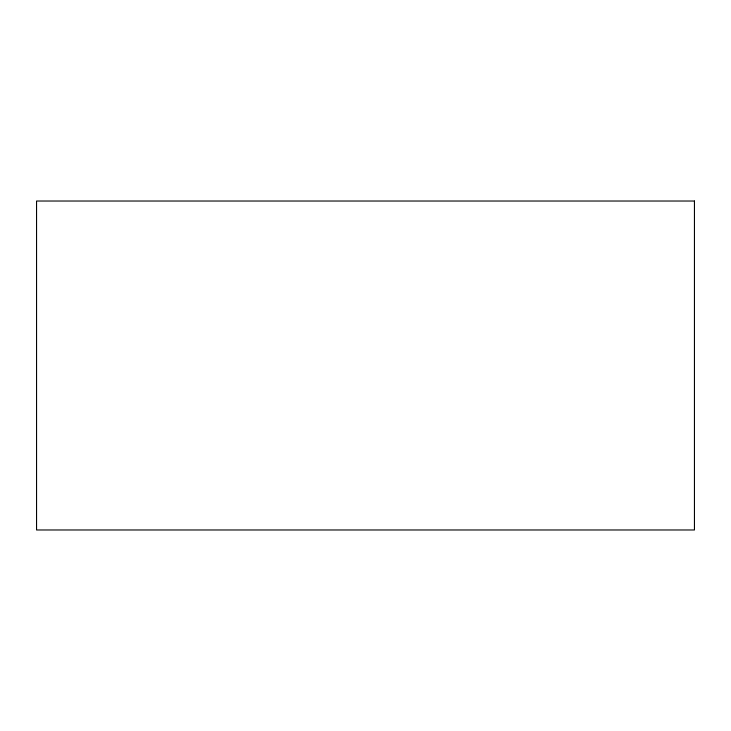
<?xml version="1.0" encoding="UTF-8"?>
<svg xmlns="http://www.w3.org/2000/svg" width="731" height="731" viewBox="0 0 731 731"><rect width="100%" height="100%" fill="white"/><g stroke="black" fill="none" stroke-linecap="round" stroke-linejoin="round"><path stroke-width="1.1" d="M694.45 201.025L36.55 201.025L36.55 529.975L694.45 529.975L694.45 201.025"/></g></svg>
